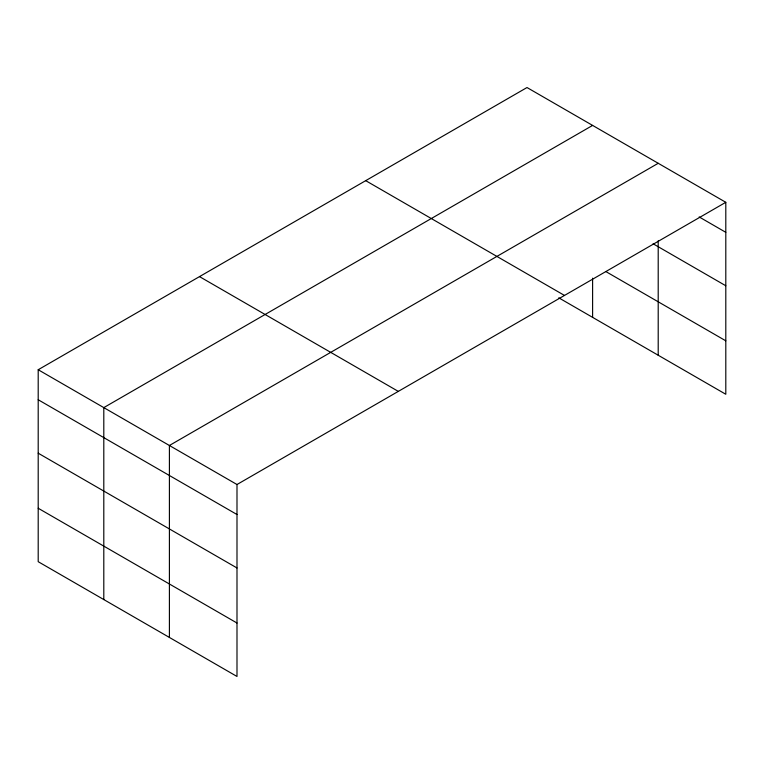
<?xml version="1.0" encoding="UTF-8"?>
<svg xmlns="http://www.w3.org/2000/svg" width="764" height="764" viewBox="0 0 764 764"><rect width="100%" height="100%" fill="white"/><g stroke="black" fill="none" stroke-linecap="round" stroke-linejoin="round"><path stroke-width="1.15" d="M658.205 240.803L658.205 355.231M558.78 297.826L725.8 394.262L725.8 202.307L527.007 87.535L38.2 369.738L38.2 561.693L236.993 676.465L236.993 484.519L38.2 369.738M592.606 125.411L103.799 407.613L103.799 599.568M658.215 163.286L169.407 445.488L169.407 637.443M236.993 484.519L725.8 202.307M699.175 216.947L725.8 232.323M653.086 243.773L725.8 285.755M605.928 271.612L725.8 340.82M365.698 180.657L564.491 295.439M199.509 276.616L398.302 391.388M38.2 399.753L236.993 514.525M38.2 453.195L236.993 567.967M38.2 508.251L236.993 623.023M592.606 278.172L592.606 317.356"/></g></svg>
